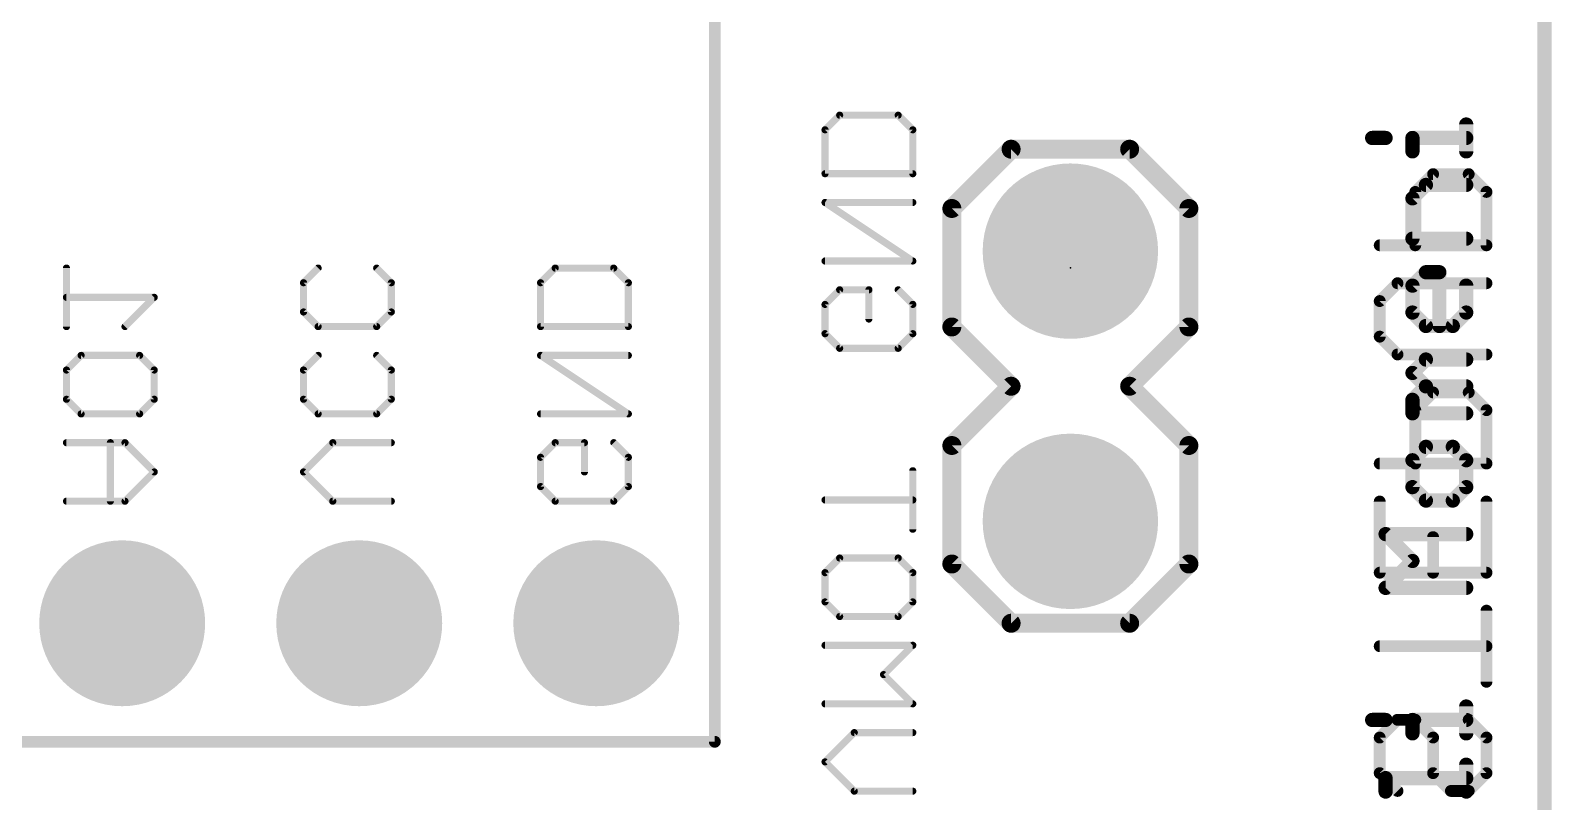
# Model space of a CAD drawing. Extents: x -0.1 to 33.1, y -0.1 to 43.3.
# Drawn here: x 16.8 to 33.1, y 14.6 to 22.86 of the extents above; entities that cross this region are included whole.
import ezdxf

# ---------------------------------------------------------------- set-up
doc = ezdxf.new("R2010")
doc.units = 0
for name, color, linetype in [('17', 94, 'CONTINUOUS'), ('20', 178, 'CONTINUOUS'), ('22', 250, 'CONTINUOUS'), ('24', 178, 'CONTINUOUS'), ('25', 250, 'CONTINUOUS'), ('26', 250, 'CONTINUOUS'), ('28', 250, 'CONTINUOUS'), ('52', 250, 'CONTINUOUS')]:
    doc.layers.add(name, color=color, linetype=linetype)

# ---------------------------------------------------------------- blocks, each defined once
blk = doc.blocks.new('RECT')
blk.add_solid([(-0.5, -0.5), (0.5, -0.5), (-0.5, 0.5), (0.5, 0.5)])
blk = doc.blocks.new('ROUNDP')
at = {"const_width": 0.5}
blk.add_lwpolyline([(0, -0.25, 1), (0, 0.25, 1), (0, -0.25)], format="xyb", dxfattribs=at)

msp = doc.modelspace()

# ---------------------------------------------------------------- linework, layer by layer
at = {"layer": '20', "const_width": 0.1524}
msp.add_lwpolyline([(33.02, 3.81), (33.02, 39.37)], dxfattribs=at)
at = {"layer": '22'}
for points, const_width in [([(24.13, 15.24), (24.13, 33.02)], 0.127), ([(26.67, 20.955), (27.305, 21.59)], 0.2032), ([(27.305, 21.59), (28.575, 21.59)], 0.2032), ([(28.575, 21.59), (29.21, 20.955)], 0.2032), ([(26.67, 20.955), (26.67, 19.685)], 0.2032), ([(29.21, 19.685), (29.21, 20.955)], 0.2032), ([(17.1831, 19.6891), (17.1831, 20.3162)], 0.0762), ([(19.7231, 20.1594), (19.8799, 20.3162)], 0.0762), ([(20.5069, 20.3162), (20.6637, 20.1594)], 0.0762), ([(22.2631, 20.1594), (22.4199, 20.3162)], 0.0762), ([(22.4199, 20.3162), (23.0469, 20.3162)], 0.0762), ([(23.0469, 20.3162), (23.2037, 20.1594)], 0.0762), ([(19.7231, 19.8459), (19.7231, 20.1594)], 0.0762), ([(20.6637, 20.1594), (20.6637, 19.8459)], 0.0762), ([(22.2631, 19.6891), (22.2631, 20.1594)], 0.0762), ([(23.2037, 20.1594), (23.2037, 19.6891)], 0.0762), ([(18.1237, 20.0027), (17.1831, 20.0027)], 0.0762), ([(17.8102, 19.6891), (18.1237, 20.0027)], 0.0762), ([(19.8799, 19.6891), (19.7231, 19.8459)], 0.0762), ([(20.5069, 19.6891), (19.8799, 19.6891)], 0.0762), ([(20.6637, 19.8459), (20.5069, 19.6891)], 0.0762), ([(23.2037, 19.6891), (22.2631, 19.6891)], 0.0762), ([(26.67, 19.685), (27.305, 19.05)], 0.2032), ([(28.575, 19.05), (29.21, 19.685)], 0.2032), ([(17.1831, 19.2239), (17.3399, 19.3807)], 0.0762), ([(17.3399, 19.3807), (17.9669, 19.3807)], 0.0762), ([(17.9669, 19.3807), (18.1237, 19.2239)], 0.0762), ([(19.7231, 19.2239), (19.8799, 19.3807)], 0.0762), ([(20.5069, 19.3807), (20.6637, 19.2239)], 0.0762), ([(23.2037, 18.7536), (22.2631, 19.3807)], 0.0762), ([(22.2631, 19.3807), (23.2037, 19.3807)], 0.0762), ([(17.1831, 18.9104), (17.1831, 19.2239)], 0.0762), ([(18.1237, 19.2239), (18.1237, 18.9104)], 0.0762), ([(19.7231, 18.9104), (19.7231, 19.2239)], 0.0762), ([(20.6637, 19.2239), (20.6637, 18.9104)], 0.0762), ([(27.305, 19.05), (26.67, 18.415)], 0.2032), ([(29.21, 18.415), (28.575, 19.05)], 0.2032), ([(17.3399, 18.7536), (17.1831, 18.9104)], 0.0762), ([(18.1237, 18.9104), (17.9669, 18.7536)], 0.0762), ([(19.8799, 18.7536), (19.7231, 18.9104)], 0.0762), ([(20.6637, 18.9104), (20.5069, 18.7536)], 0.0762), ([(17.9669, 18.7536), (17.3399, 18.7536)], 0.0762), ([(20.5069, 18.7536), (19.8799, 18.7536)], 0.0762), ([(22.2631, 18.7536), (23.2037, 18.7536)], 0.0762), ([(17.8102, 18.4452), (17.1831, 18.4452)], 0.0762), ([(17.6534, 17.8181), (17.6534, 18.4452)], 0.0762), ([(18.1237, 18.1316), (17.8102, 18.4452)], 0.0762), ([(19.7231, 18.1316), (20.0366, 18.4452)], 0.0762), ([(20.0366, 18.4452), (20.6637, 18.4452)], 0.0762), ([(22.2631, 18.2884), (22.4199, 18.4452)], 0.0762), ([(22.4199, 18.4452), (22.7334, 18.4452)], 0.0762), ([(22.7334, 18.4452), (22.7334, 18.1316)], 0.0762), ([(23.0469, 18.4452), (23.2037, 18.2884)], 0.0762), ([(26.67, 18.415), (26.67, 17.145)], 0.2032), ([(29.21, 17.145), (29.21, 18.415)], 0.2032), ([(22.2631, 17.9749), (22.2631, 18.2884)], 0.0762), ([(23.2037, 18.2884), (23.2037, 17.9749)], 0.0762), ([(17.8102, 17.8181), (18.1237, 18.1316)], 0.0762), ([(20.0366, 17.8181), (19.7231, 18.1316)], 0.0762), ([(22.4199, 17.8181), (22.2631, 17.9749)], 0.0762), ([(23.2037, 17.9749), (23.0469, 17.8181)], 0.0762), ([(17.1831, 17.8181), (17.8102, 17.8181)], 0.0762), ([(20.6637, 17.8181), (20.0366, 17.8181)], 0.0762), ([(23.0469, 17.8181), (22.4199, 17.8181)], 0.0762), ([(26.67, 17.145), (27.305, 16.51)], 0.2032), ([(28.575, 16.51), (29.21, 17.145)], 0.2032), ([(27.305, 16.51), (28.575, 16.51)], 0.2032), ([(24.13, 15.24), (3.81, 15.24)], 0.127)]:
    msp.add_lwpolyline(points, dxfattribs=dict(at, const_width=const_width))
for points, const_width in [([(27.305, 21.6408, 1), (27.305, 21.5392)], 0.1016), ([(27.3409, 21.5541, 1), (27.2691, 21.6259)], 0.1016), ([(28.6109, 21.6259, 1), (28.5391, 21.5541)], 0.1016), ([(28.575, 21.5392, 1), (28.575, 21.6408)], 0.1016), ([(26.7208, 20.955, 1), (26.6192, 20.955)], 0.1016), ([(26.6341, 20.9909, 1), (26.7059, 20.9191)], 0.1016), ([(29.2608, 20.955, 1), (29.1592, 20.955)], 0.1016), ([(29.1741, 20.9191, 1), (29.2459, 20.9909)], 0.1016), ([(17.2021, 20.3162, 1), (17.164, 20.3162)], 0.0381), ([(19.8933, 20.3027, 1), (19.8664, 20.3297)], 0.0381), ([(20.5204, 20.3297, 1), (20.4935, 20.3027)], 0.0381), ([(22.4199, 20.3353, 1), (22.4199, 20.2972)], 0.0381), ([(22.4333, 20.3027, 1), (22.4064, 20.3297)], 0.0381), ([(23.0604, 20.3297, 1), (23.0335, 20.3027)], 0.0381), ([(23.0469, 20.2972, 1), (23.0469, 20.3353)], 0.0381), ([(19.7096, 20.1729, 1), (19.7366, 20.146)], 0.0381), ([(19.7422, 20.1594, 1), (19.7041, 20.1594)], 0.0381), ([(20.6828, 20.1594, 1), (20.6447, 20.1594)], 0.0381), ([(20.6502, 20.146, 1), (20.6772, 20.1729)], 0.0381), ([(22.2822, 20.1594, 1), (22.2441, 20.1594)], 0.0381), ([(22.2496, 20.1729, 1), (22.2766, 20.146)], 0.0381), ([(23.2228, 20.1594, 1), (23.1847, 20.1594)], 0.0381), ([(23.1902, 20.146, 1), (23.2172, 20.1729)], 0.0381), ([(17.1831, 20.0217, 1), (17.1831, 19.9836)], 0.0381), ([(18.1372, 19.9892, 1), (18.1102, 20.0161)], 0.0381), ([(18.1237, 19.9836, 1), (18.1237, 20.0217)], 0.0381), ([(19.7366, 19.8594, 1), (19.7096, 19.8324)], 0.0381), ([(19.7041, 19.8459, 1), (19.7422, 19.8459)], 0.0381), ([(19.8799, 19.7082, 1), (19.8799, 19.6701)], 0.0381), ([(20.5069, 19.6701, 1), (20.5069, 19.7082)], 0.0381), ([(20.6447, 19.8459, 1), (20.6828, 19.8459)], 0.0381), ([(20.6772, 19.8324, 1), (20.6502, 19.8594)], 0.0381), ([(22.2631, 19.7082, 1), (22.2631, 19.6701)], 0.0381), ([(23.2037, 19.6701, 1), (23.2037, 19.7082)], 0.0381), ([(26.7059, 19.7209, 1), (26.6341, 19.6491)], 0.1016), ([(26.6192, 19.685, 1), (26.7208, 19.685)], 0.1016), ([(29.1592, 19.685, 1), (29.2608, 19.685)], 0.1016), ([(29.2459, 19.6491, 1), (29.1741, 19.7209)], 0.1016), ([(17.164, 19.6891, 1), (17.2021, 19.6891)], 0.0381), ([(17.7967, 19.7026, 1), (17.8236, 19.6757)], 0.0381), ([(19.8664, 19.6757, 1), (19.8933, 19.7026)], 0.0381), ([(20.4935, 19.7026, 1), (20.5204, 19.6757)], 0.0381), ([(22.2441, 19.6891, 1), (22.2822, 19.6891)], 0.0381), ([(23.1847, 19.6891, 1), (23.2228, 19.6891)], 0.0381), ([(17.3399, 19.3997, 1), (17.3399, 19.3616)], 0.0381), ([(17.3533, 19.3672, 1), (17.3264, 19.3942)], 0.0381), ([(17.9804, 19.3942, 1), (17.9535, 19.3672)], 0.0381), ([(17.9669, 19.3616, 1), (17.9669, 19.3997)], 0.0381), ([(19.8933, 19.3672, 1), (19.8664, 19.3942)], 0.0381), ([(20.5204, 19.3942, 1), (20.4935, 19.3672)], 0.0381), ([(22.2737, 19.3965, 1), (22.2525, 19.3648)], 0.0381), ([(22.2631, 19.3997, 1), (22.2631, 19.3616)], 0.0381), ([(23.2037, 19.3616, 1), (23.2037, 19.3997)], 0.0381), ([(17.2021, 19.2239, 1), (17.164, 19.2239)], 0.0381), ([(17.1696, 19.2374, 1), (17.1966, 19.2104)], 0.0381), ([(18.1428, 19.2239, 1), (18.1047, 19.2239)], 0.0381), ([(18.1102, 19.2104, 1), (18.1372, 19.2374)], 0.0381), ([(19.7096, 19.2374, 1), (19.7366, 19.2104)], 0.0381), ([(19.7422, 19.2239, 1), (19.7041, 19.2239)], 0.0381), ([(20.6828, 19.2239, 1), (20.6447, 19.2239)], 0.0381), ([(20.6502, 19.2104, 1), (20.6772, 19.2374)], 0.0381), ([(27.3409, 19.0141, 1), (27.2691, 19.0859)], 0.1016), ([(27.2691, 19.0141, 1), (27.3409, 19.0859)], 0.1016), ([(28.6109, 19.0859, 1), (28.5391, 19.0141)], 0.1016), ([(28.5391, 19.0859, 1), (28.6109, 19.0141)], 0.1016), ([(17.1966, 18.9239, 1), (17.1696, 18.8969)], 0.0381), ([(17.164, 18.9104, 1), (17.2021, 18.9104)], 0.0381), ([(18.1047, 18.9104, 1), (18.1428, 18.9104)], 0.0381), ([(18.1372, 18.8969, 1), (18.1102, 18.9239)], 0.0381), ([(19.7366, 18.9239, 1), (19.7096, 18.8969)], 0.0381), ([(19.7041, 18.9104, 1), (19.7422, 18.9104)], 0.0381), ([(20.6447, 18.9104, 1), (20.6828, 18.9104)], 0.0381), ([(20.6772, 18.8969, 1), (20.6502, 18.9239)], 0.0381), ([(17.3399, 18.7727, 1), (17.3399, 18.7346)], 0.0381), ([(17.3264, 18.7401, 1), (17.3533, 18.7671)], 0.0381), ([(17.9535, 18.7671, 1), (17.9804, 18.7401)], 0.0381), ([(17.9669, 18.7346, 1), (17.9669, 18.7727)], 0.0381), ([(19.8799, 18.7727, 1), (19.8799, 18.7346)], 0.0381), ([(19.8664, 18.7401, 1), (19.8933, 18.7671)], 0.0381), ([(20.4935, 18.7671, 1), (20.5204, 18.7401)], 0.0381), ([(20.5069, 18.7346, 1), (20.5069, 18.7727)], 0.0381), ([(22.2631, 18.7727, 1), (22.2631, 18.7346)], 0.0381), ([(23.1931, 18.7378, 1), (23.2143, 18.7695)], 0.0381), ([(23.2037, 18.7346, 1), (23.2037, 18.7727)], 0.0381), ([(17.1831, 18.4642, 1), (17.1831, 18.4261)], 0.0381), ([(17.6725, 18.4452, 1), (17.6344, 18.4452)], 0.0381), ([(17.8236, 18.4586, 1), (17.7967, 18.4317)], 0.0381), ([(17.8102, 18.4261, 1), (17.8102, 18.4642)], 0.0381), ([(20.0366, 18.4642, 1), (20.0366, 18.4261)], 0.0381), ([(20.0501, 18.4317, 1), (20.0232, 18.4586)], 0.0381), ([(20.6637, 18.4261, 1), (20.6637, 18.4642)], 0.0381), ([(22.4199, 18.4642, 1), (22.4199, 18.4261)], 0.0381), ([(22.4333, 18.4317, 1), (22.4064, 18.4586)], 0.0381), ([(22.7524, 18.4452, 1), (22.7143, 18.4452)], 0.0381), ([(22.7334, 18.4261, 1), (22.7334, 18.4642)], 0.0381), ([(23.0604, 18.4586, 1), (23.0335, 18.4317)], 0.0381), ([(26.7208, 18.415, 1), (26.6192, 18.415)], 0.1016), ([(26.6341, 18.4509, 1), (26.7059, 18.3791)], 0.1016), ([(29.2608, 18.415, 1), (29.1592, 18.415)], 0.1016), ([(29.1741, 18.3791, 1), (29.2459, 18.4509)], 0.1016), ([(22.2822, 18.2884, 1), (22.2441, 18.2884)], 0.0381), ([(22.2496, 18.3019, 1), (22.2766, 18.2749)], 0.0381), ([(23.2228, 18.2884, 1), (23.1847, 18.2884)], 0.0381), ([(23.1902, 18.2749, 1), (23.2172, 18.3019)], 0.0381), ([(18.1372, 18.1182, 1), (18.1102, 18.1451)], 0.0381), ([(18.1102, 18.1182, 1), (18.1372, 18.1451)], 0.0381), ([(19.7366, 18.1451, 1), (19.7096, 18.1182)], 0.0381), ([(19.7096, 18.1451, 1), (19.7366, 18.1182)], 0.0381), ([(22.7143, 18.1316, 1), (22.7524, 18.1316)], 0.0381), ([(22.2766, 17.9883, 1), (22.2496, 17.9614)], 0.0381), ([(22.2441, 17.9749, 1), (22.2822, 17.9749)], 0.0381), ([(23.1847, 17.9749, 1), (23.2228, 17.9749)], 0.0381), ([(23.2172, 17.9614, 1), (23.1902, 17.9883)], 0.0381), ([(17.1831, 17.8372, 1), (17.1831, 17.7991)], 0.0381), ([(17.6344, 17.8181, 1), (17.6725, 17.8181)], 0.0381), ([(17.7967, 17.8316, 1), (17.8236, 17.8046)], 0.0381), ([(17.8102, 17.7991, 1), (17.8102, 17.8372)], 0.0381), ([(20.0366, 17.8372, 1), (20.0366, 17.7991)], 0.0381), ([(20.0232, 17.8046, 1), (20.0501, 17.8316)], 0.0381), ([(20.6637, 17.7991, 1), (20.6637, 17.8372)], 0.0381), ([(22.4199, 17.8372, 1), (22.4199, 17.7991)], 0.0381), ([(22.4064, 17.8046, 1), (22.4333, 17.8316)], 0.0381), ([(23.0335, 17.8316, 1), (23.0604, 17.8046)], 0.0381), ([(23.0469, 17.7991, 1), (23.0469, 17.8372)], 0.0381), ([(26.7059, 17.1809, 1), (26.6341, 17.1091)], 0.1016), ([(26.6192, 17.145, 1), (26.7208, 17.145)], 0.1016), ([(29.1592, 17.145, 1), (29.2608, 17.145)], 0.1016), ([(29.2459, 17.1091, 1), (29.1741, 17.1809)], 0.1016), ([(27.305, 16.5608, 1), (27.305, 16.4592)], 0.1016), ([(27.2691, 16.4741, 1), (27.3409, 16.5459)], 0.1016), ([(28.5391, 16.5459, 1), (28.6109, 16.4741)], 0.1016), ([(28.575, 16.4592, 1), (28.575, 16.5608)], 0.1016), ([(24.0983, 15.24, 1), (24.1618, 15.24)], 0.0635), ([(24.13, 15.2082, 1), (24.13, 15.2718)], 0.0635)]:
    msp.add_lwpolyline(points, format="xyb", dxfattribs=dict(at, const_width=const_width))
at = {"layer": '24'}
msp.add_point((27.94, 20.32), dxfattribs=at)
at = {"layer": '25', "const_width": 0.1524}
for points in [[(32.1818, 21.5668), (32.1818, 21.8549)], [(31.1734, 21.7108), (31.3175, 21.7108)], [(31.6056, 21.5668), (31.6056, 21.7108)], [(31.6056, 21.7108), (32.1818, 21.7108)], [(31.6056, 21.0634), (31.7496, 21.2075)], [(31.7496, 21.2075), (32.1818, 21.2075)], [(31.6056, 20.6313), (31.6056, 21.0634)], [(32.1818, 20.6313), (31.6056, 20.6313)], [(31.6056, 20.1279), (31.7496, 20.272)], [(31.7496, 20.272), (31.8937, 20.272)], [(31.8937, 20.272), (31.8937, 19.6957)], [(31.6056, 19.8398), (31.6056, 20.1279)], [(32.1818, 20.1279), (32.1818, 19.8398)], [(31.7496, 19.6957), (31.6056, 19.8398)], [(32.1818, 19.8398), (32.0377, 19.6957)], [(32.0377, 19.6957), (31.7496, 19.6957)], [(31.6056, 19.1924), (31.7496, 19.3364)], [(31.7496, 19.3364), (32.1818, 19.3364)], [(31.7496, 19.0483), (31.6056, 19.1924)], [(31.6056, 18.9043), (31.7496, 19.0483)], [(31.7496, 19.0483), (32.1818, 19.0483)], [(31.6056, 18.7602), (31.6056, 18.9043)], [(32.1818, 18.7602), (31.6056, 18.7602)], [(31.7496, 18.4009), (31.6056, 18.2569)], [(32.0377, 18.4009), (31.7496, 18.4009)], [(32.1818, 18.2569), (32.0377, 18.4009)], [(31.6056, 18.2569), (31.6056, 17.9688)], [(32.1818, 17.9688), (32.1818, 18.2569)], [(31.6056, 17.9688), (31.7496, 17.8247)], [(32.0377, 17.8247), (32.1818, 17.9688)], [(31.7496, 17.8247), (32.0377, 17.8247)], [(31.6056, 17.1773), (31.3175, 17.4654)], [(31.3175, 17.4654), (32.1818, 17.4654)], [(31.3175, 16.8892), (31.6056, 17.1773)], [(32.1818, 16.8892), (31.3175, 16.8892)], [(32.1818, 15.33), (32.1818, 15.6181)], [(31.1734, 15.474), (31.3175, 15.474)], [(31.6056, 15.33), (31.6056, 15.474)], [(31.6056, 15.474), (32.1818, 15.474)], [(32.1818, 14.7063), (32.1818, 14.9944)], [(31.3175, 14.7063), (31.3175, 14.8504)], [(31.3175, 14.8504), (32.1818, 14.8504)]]:
    msp.add_lwpolyline(points, dxfattribs=at)
at = {"layer": '25', "const_width": 0.0762}
for points in [[(32.2199, 21.8549, 1), (32.1437, 21.8549)], [(31.1734, 21.7489, 1), (31.1734, 21.6727)], [(31.3175, 21.6727, 1), (31.3175, 21.7489)], [(31.6437, 21.7108, 1), (31.5675, 21.7108)], [(31.6056, 21.7489, 1), (31.6056, 21.6727)], [(32.1818, 21.6727, 1), (32.1818, 21.7489)], [(31.5675, 21.5668, 1), (31.6437, 21.5668)], [(32.1437, 21.5668, 1), (32.2199, 21.5668)], [(31.7496, 21.2456, 1), (31.7496, 21.1694)], [(31.7766, 21.1805, 1), (31.7227, 21.2344)], [(32.1818, 21.1694, 1), (32.1818, 21.2456)], [(31.5786, 21.0904, 1), (31.6325, 21.0365)], [(31.6437, 21.0634, 1), (31.5675, 21.0634)], [(31.6056, 20.6694, 1), (31.6056, 20.5932)], [(32.1818, 20.5932, 1), (32.1818, 20.6694)], [(31.5675, 20.6313, 1), (31.6437, 20.6313)], [(31.7496, 20.3101, 1), (31.7496, 20.2339)], [(31.7766, 20.245, 1), (31.7227, 20.2989)], [(31.9318, 20.272, 1), (31.8556, 20.272)], [(31.8937, 20.2339, 1), (31.8937, 20.3101)], [(31.5786, 20.1549, 1), (31.6325, 20.101)], [(31.6437, 20.1279, 1), (31.5675, 20.1279)], [(32.2199, 20.1279, 1), (32.1437, 20.1279)], [(31.6325, 19.8667, 1), (31.5786, 19.8129)], [(32.2087, 19.8129, 1), (32.1549, 19.8667)], [(31.5675, 19.8398, 1), (31.6437, 19.8398)], [(31.7496, 19.7338, 1), (31.7496, 19.6576)], [(31.7227, 19.6688, 1), (31.7766, 19.7227)], [(31.8556, 19.6957, 1), (31.9318, 19.6957)], [(32.0108, 19.7227, 1), (32.0647, 19.6688)], [(32.0377, 19.6576, 1), (32.0377, 19.7338)], [(32.1437, 19.8398, 1), (32.2199, 19.8398)], [(31.7496, 19.3745, 1), (31.7496, 19.2983)], [(31.7766, 19.3095, 1), (31.7227, 19.3634)], [(32.1818, 19.2983, 1), (32.1818, 19.3745)], [(31.6325, 19.2193, 1), (31.5786, 19.1655)], [(31.5786, 19.2193, 1), (31.6325, 19.1655)], [(31.7496, 19.0864, 1), (31.7496, 19.0102)], [(31.7766, 19.0214, 1), (31.7227, 19.0753)], [(31.7227, 19.0214, 1), (31.7766, 19.0753)], [(32.1818, 19.0102, 1), (32.1818, 19.0864)], [(31.5786, 18.9312, 1), (31.6325, 18.8773)], [(31.6437, 18.9043, 1), (31.5675, 18.9043)], [(31.6056, 18.7983, 1), (31.6056, 18.7221)], [(31.5675, 18.7602, 1), (31.6437, 18.7602)], [(32.1818, 18.7221, 1), (32.1818, 18.7983)], [(31.7496, 18.439, 1), (31.7496, 18.3628)], [(31.7766, 18.374, 1), (31.7227, 18.4279)], [(32.0647, 18.4279, 1), (32.0108, 18.374)], [(32.0377, 18.3628, 1), (32.0377, 18.439)], [(31.5786, 18.2838, 1), (31.6325, 18.2299)], [(31.6437, 18.2569, 1), (31.5675, 18.2569)], [(32.2199, 18.2569, 1), (32.1437, 18.2569)], [(32.1549, 18.2299, 1), (32.2087, 18.2838)], [(31.6325, 17.9957, 1), (31.5786, 17.9418)], [(31.5675, 17.9688, 1), (31.6437, 17.9688)], [(32.1437, 17.9688, 1), (32.2199, 17.9688)], [(32.2087, 17.9418, 1), (32.1549, 17.9957)], [(31.7496, 17.8628, 1), (31.7496, 17.7866)], [(31.7227, 17.7978, 1), (31.7766, 17.8516)], [(32.0108, 17.8516, 1), (32.0647, 17.7978)], [(32.0377, 17.7866, 1), (32.0377, 17.8628)], [(31.3444, 17.4924, 1), (31.2905, 17.4385)], [(31.3175, 17.5035, 1), (31.3175, 17.4273)], [(32.1818, 17.4273, 1), (32.1818, 17.5035)], [(31.6325, 17.1504, 1), (31.5786, 17.2042)], [(31.5786, 17.1504, 1), (31.6325, 17.2042)], [(31.2905, 16.9161, 1), (31.3444, 16.8622)], [(31.3175, 16.9273, 1), (31.3175, 16.8511)], [(32.1818, 16.8511, 1), (32.1818, 16.9273)], [(32.2199, 15.6181, 1), (32.1437, 15.6181)], [(31.1734, 15.5121, 1), (31.1734, 15.4359)], [(31.3175, 15.4359, 1), (31.3175, 15.5121)], [(31.6437, 15.474, 1), (31.5675, 15.474)], [(31.6056, 15.5121, 1), (31.6056, 15.4359)], [(32.1818, 15.4359, 1), (32.1818, 15.5121)], [(31.5675, 15.33, 1), (31.6437, 15.33)], [(32.1437, 15.33, 1), (32.2199, 15.33)], [(32.2199, 14.9944, 1), (32.1437, 14.9944)], [(31.3556, 14.8504, 1), (31.2794, 14.8504)], [(31.3175, 14.8885, 1), (31.3175, 14.8123)], [(32.1818, 14.8123, 1), (32.1818, 14.8885)], [(31.2794, 14.7063, 1), (31.3556, 14.7063)], [(32.1437, 14.7063, 1), (32.2199, 14.7063)]]:
    msp.add_lwpolyline(points, format="xyb", dxfattribs=at)
at = {"layer": '26', "const_width": 0.127}
for points in [[(31.8267, 21.3229), (31.636, 21.1323)], [(32.208, 21.3229), (31.8267, 21.3229)], [(32.3987, 21.1323), (32.208, 21.3229)], [(31.636, 21.1323), (31.636, 20.5603)], [(32.3987, 20.5603), (32.3987, 21.1323)], [(31.2547, 20.5603), (32.3987, 20.5603)], [(31.2547, 19.9629), (31.4454, 20.1535)], [(31.4454, 20.1535), (32.3987, 20.1535)], [(31.2547, 19.5815), (31.2547, 19.9629)], [(31.4454, 19.3909), (31.2547, 19.5815)], [(32.3987, 19.3909), (31.4454, 19.3909)], [(31.8267, 18.9841), (31.636, 18.7935)], [(32.208, 18.9841), (31.8267, 18.9841)], [(32.3987, 18.7935), (32.208, 18.9841)], [(31.636, 18.7935), (31.636, 18.2215)], [(32.3987, 18.2215), (32.3987, 18.7935)], [(31.2547, 18.2215), (32.3987, 18.2215)], [(31.2547, 17.0521), (31.2547, 17.8147)], [(32.3987, 17.8147), (32.3987, 17.0521)], [(31.8267, 17.0521), (31.8267, 17.4334)], [(32.3987, 17.0521), (31.2547, 17.0521)], [(32.3987, 15.8827), (32.3987, 16.6453)], [(31.2547, 16.264), (32.3987, 16.264)], [(31.4454, 15.4759), (31.2547, 15.2853)], [(31.636, 15.4759), (31.4454, 15.4759)], [(31.8267, 15.2853), (31.636, 15.4759)], [(32.208, 15.4759), (32.3987, 15.2853)], [(31.2547, 15.2853), (31.2547, 14.904)], [(31.8267, 14.904), (31.8267, 15.2853)], [(32.3987, 15.2853), (32.3987, 14.904)], [(31.2547, 14.904), (31.4454, 14.7133)], [(32.0174, 14.7133), (31.8267, 14.904)], [(32.3987, 14.904), (32.208, 14.7133)], [(32.208, 14.7133), (32.0174, 14.7133)]]:
    msp.add_lwpolyline(points, dxfattribs=at)
at = {"layer": '26', "const_width": 0.0635}
for points in [[(31.8267, 21.3547, 1), (31.8267, 21.2912)], [(31.8491, 21.3005, 1), (31.8042, 21.3454)], [(32.2305, 21.3454, 1), (32.1856, 21.3005)], [(32.208, 21.2912, 1), (32.208, 21.3547)], [(31.6678, 21.1323, 1), (31.6043, 21.1323)], [(32.4304, 21.1323, 1), (32.3669, 21.1323)], [(31.6136, 21.1547, 1), (31.6585, 21.1098)], [(32.3762, 21.1098, 1), (32.4211, 21.1547)], [(31.2547, 20.592, 1), (31.2547, 20.5285)], [(31.6043, 20.5603, 1), (31.6678, 20.5603)], [(32.3669, 20.5603, 1), (32.4304, 20.5603)], [(32.3987, 20.5285, 1), (32.3987, 20.592)], [(31.4454, 20.1853, 1), (31.4454, 20.1218)], [(31.4678, 20.1311, 1), (31.4229, 20.176)], [(32.3987, 20.1218, 1), (32.3987, 20.1853)], [(31.2322, 19.9853, 1), (31.2772, 19.9404)], [(31.2865, 19.9629, 1), (31.223, 19.9629)], [(31.2772, 19.604, 1), (31.2322, 19.5591)], [(31.223, 19.5815, 1), (31.2865, 19.5815)], [(31.4454, 19.4226, 1), (31.4454, 19.3591)], [(31.4229, 19.3684, 1), (31.4678, 19.4133)], [(32.3987, 19.3591, 1), (32.3987, 19.4226)], [(31.8267, 19.0159, 1), (31.8267, 18.9524)], [(31.8491, 18.9617, 1), (31.8042, 19.0066)], [(32.2305, 19.0066, 1), (32.1856, 18.9617)], [(32.208, 18.9524, 1), (32.208, 19.0159)], [(31.6678, 18.7935, 1), (31.6043, 18.7935)], [(31.6136, 18.8159, 1), (31.6585, 18.771)], [(32.4304, 18.7935, 1), (32.3669, 18.7935)], [(32.3762, 18.771, 1), (32.4211, 18.8159)], [(31.2547, 18.2532, 1), (31.2547, 18.1897)], [(32.3987, 18.1897, 1), (32.3987, 18.2532)], [(31.6043, 18.2215, 1), (31.6678, 18.2215)], [(32.3669, 18.2215, 1), (32.4304, 18.2215)], [(31.2865, 17.8147, 1), (31.223, 17.8147)], [(32.4304, 17.8147, 1), (32.3669, 17.8147)], [(31.8584, 17.4334, 1), (31.7949, 17.4334)], [(31.2547, 17.0838, 1), (31.2547, 17.0203)], [(32.3987, 17.0203, 1), (32.3987, 17.0838)], [(31.223, 17.0521, 1), (31.2865, 17.0521)], [(31.7949, 17.0521, 1), (31.8584, 17.0521)], [(32.3669, 17.0521, 1), (32.4304, 17.0521)], [(32.4304, 16.6453, 1), (32.3669, 16.6453)], [(31.2547, 16.2958, 1), (31.2547, 16.2323)], [(32.3987, 16.2323, 1), (32.3987, 16.2958)], [(32.3669, 15.8827, 1), (32.4304, 15.8827)], [(31.4454, 15.5077, 1), (31.4454, 15.4442)], [(31.4678, 15.4535, 1), (31.4229, 15.4984)], [(31.6585, 15.4984, 1), (31.6136, 15.4535)], [(31.636, 15.4442, 1), (31.636, 15.5077)], [(32.2305, 15.4984, 1), (32.1856, 15.4535)], [(31.2322, 15.3077, 1), (31.2772, 15.2628)], [(31.2865, 15.2853, 1), (31.223, 15.2853)], [(31.8584, 15.2853, 1), (31.7949, 15.2853)], [(31.8042, 15.2628, 1), (31.8491, 15.3077)], [(32.4304, 15.2853, 1), (32.3669, 15.2853)], [(32.3762, 15.2628, 1), (32.4211, 15.3077)], [(31.2772, 14.9264, 1), (31.2322, 14.8815)], [(31.223, 14.904, 1), (31.2865, 14.904)], [(31.7949, 14.904, 1), (31.8584, 14.904)], [(31.8491, 14.9264, 1), (31.8042, 14.8815)], [(32.3669, 14.904, 1), (32.4304, 14.904)], [(32.4211, 14.8815, 1), (32.3762, 14.9264)], [(31.4229, 14.6908, 1), (31.4678, 14.7357)], [(32.0174, 14.745, 1), (32.0174, 14.6815)], [(31.9949, 14.6908, 1), (32.0398, 14.7357)], [(32.1856, 14.7357, 1), (32.2305, 14.6908)], [(32.208, 14.6815, 1), (32.208, 14.745)]]:
    msp.add_lwpolyline(points, format="xyb", dxfattribs=at)
at = {"layer": '28', "const_width": 0.0762}
for points in [[(25.3111, 21.7979), (25.4679, 21.9547)], [(25.4679, 21.9547), (26.0949, 21.9547)], [(26.0949, 21.9547), (26.2517, 21.7979)], [(25.3111, 21.3276), (25.3111, 21.7979)], [(26.2517, 21.7979), (26.2517, 21.3276)], [(26.2517, 21.3276), (25.3111, 21.3276)], [(26.2517, 20.3921), (25.3111, 21.0191)], [(25.3111, 21.0191), (26.2517, 21.0191)], [(25.3111, 20.3921), (26.2517, 20.3921)], [(25.3111, 19.9268), (25.4679, 20.0836)], [(25.4679, 20.0836), (25.7814, 20.0836)], [(25.7814, 20.0836), (25.7814, 19.7701)], [(26.0949, 20.0836), (26.2517, 19.9268)], [(25.3111, 19.6133), (25.3111, 19.9268)], [(26.2517, 19.9268), (26.2517, 19.6133)], [(25.4679, 19.4565), (25.3111, 19.6133)], [(26.2517, 19.6133), (26.0949, 19.4565)], [(26.0949, 19.4565), (25.4679, 19.4565)], [(26.2517, 17.5176), (26.2517, 18.1446)], [(25.3111, 17.8311), (26.2517, 17.8311)], [(25.3111, 17.0524), (25.4679, 17.2091)], [(25.4679, 17.2091), (26.0949, 17.2091)], [(26.0949, 17.2091), (26.2517, 17.0524)], [(25.3111, 16.7388), (25.3111, 17.0524)], [(26.2517, 17.0524), (26.2517, 16.7388)], [(25.4679, 16.5821), (25.3111, 16.7388)], [(26.2517, 16.7388), (26.0949, 16.5821)], [(26.0949, 16.5821), (25.4679, 16.5821)], [(26.2517, 16.2736), (25.3111, 16.2736)], [(25.9382, 15.9601), (26.2517, 16.2736)], [(26.2517, 15.6465), (25.9382, 15.9601)], [(25.3111, 15.6465), (26.2517, 15.6465)], [(25.3111, 15.0246), (25.6246, 15.3381)], [(25.6246, 15.3381), (26.2517, 15.3381)], [(25.6246, 14.711), (25.3111, 15.0246)], [(26.2517, 14.711), (25.6246, 14.711)]]:
    msp.add_lwpolyline(points, dxfattribs=at)
at = {"layer": '28', "const_width": 0.0381}
for points in [[(25.4679, 21.9737, 1), (25.4679, 21.9356)], [(25.4813, 21.9412, 1), (25.4544, 21.9681)], [(26.1084, 21.9681, 1), (26.0815, 21.9412)], [(26.0949, 21.9356, 1), (26.0949, 21.9737)], [(25.3301, 21.7979, 1), (25.292, 21.7979)], [(25.2976, 21.8114, 1), (25.3246, 21.7844)], [(26.2708, 21.7979, 1), (26.2327, 21.7979)], [(26.2382, 21.7844, 1), (26.2652, 21.8114)], [(25.3111, 21.3466, 1), (25.3111, 21.3085)], [(26.2517, 21.3085, 1), (26.2517, 21.3466)], [(25.292, 21.3276, 1), (25.3301, 21.3276)], [(26.2327, 21.3276, 1), (26.2708, 21.3276)], [(25.3217, 21.035, 1), (25.3005, 21.0033)], [(25.3111, 21.0382, 1), (25.3111, 21.0001)], [(26.2517, 21.0001, 1), (26.2517, 21.0382)], [(25.3111, 20.4111, 1), (25.3111, 20.373)], [(26.2411, 20.3762, 1), (26.2623, 20.4079)], [(26.2517, 20.373, 1), (26.2517, 20.4111)], [(25.4679, 20.1027, 1), (25.4679, 20.0646)], [(25.4813, 20.0701, 1), (25.4544, 20.0971)], [(25.8005, 20.0836, 1), (25.7624, 20.0836)], [(25.7814, 20.0646, 1), (25.7814, 20.1027)], [(26.1084, 20.0971, 1), (26.0815, 20.0701)], [(25.3301, 19.9268, 1), (25.292, 19.9268)], [(25.2976, 19.9403, 1), (25.3246, 19.9134)], [(26.2708, 19.9268, 1), (26.2327, 19.9268)], [(26.2382, 19.9134, 1), (26.2652, 19.9403)], [(25.7624, 19.7701, 1), (25.8005, 19.7701)], [(25.3246, 19.6268, 1), (25.2976, 19.5998)], [(25.292, 19.6133, 1), (25.3301, 19.6133)], [(26.2327, 19.6133, 1), (26.2708, 19.6133)], [(26.2652, 19.5998, 1), (26.2382, 19.6268)], [(25.4679, 19.4756, 1), (25.4679, 19.4375)], [(25.4544, 19.4431, 1), (25.4813, 19.47)], [(26.0815, 19.47, 1), (26.1084, 19.4431)], [(26.0949, 19.4375, 1), (26.0949, 19.4756)], [(26.2708, 18.1446, 1), (26.2327, 18.1446)], [(25.3111, 17.8502, 1), (25.3111, 17.8121)], [(26.2517, 17.8121, 1), (26.2517, 17.8502)], [(26.2327, 17.5176, 1), (26.2708, 17.5176)], [(25.4679, 17.2282, 1), (25.4679, 17.1901)], [(25.4813, 17.1957, 1), (25.4544, 17.2226)], [(26.1084, 17.2226, 1), (26.0815, 17.1957)], [(26.0949, 17.1901, 1), (26.0949, 17.2282)], [(25.3301, 17.0524, 1), (25.292, 17.0524)], [(25.2976, 17.0658, 1), (25.3246, 17.0389)], [(26.2708, 17.0524, 1), (26.2327, 17.0524)], [(26.2382, 17.0389, 1), (26.2652, 17.0658)], [(25.3246, 16.7523, 1), (25.2976, 16.7254)], [(25.292, 16.7388, 1), (25.3301, 16.7388)], [(26.2327, 16.7388, 1), (26.2708, 16.7388)], [(26.2652, 16.7254, 1), (26.2382, 16.7523)], [(25.4679, 16.6011, 1), (25.4679, 16.563)], [(25.4544, 16.5686, 1), (25.4813, 16.5955)], [(26.0815, 16.5955, 1), (26.1084, 16.5686)], [(26.0949, 16.563, 1), (26.0949, 16.6011)], [(25.3111, 16.2927, 1), (25.3111, 16.2546)], [(26.2652, 16.2601, 1), (26.2382, 16.2871)], [(26.2517, 16.2546, 1), (26.2517, 16.2927)], [(25.9516, 15.9735, 1), (25.9247, 15.9466)], [(25.9247, 15.9735, 1), (25.9516, 15.9466)], [(25.3111, 15.6656, 1), (25.3111, 15.6275)], [(26.2382, 15.6331, 1), (26.2652, 15.66)], [(26.2517, 15.6275, 1), (26.2517, 15.6656)], [(25.6246, 15.3571, 1), (25.6246, 15.319)], [(25.6381, 15.3246, 1), (25.6112, 15.3516)], [(26.2517, 15.319, 1), (26.2517, 15.3571)], [(25.3246, 15.038, 1), (25.2976, 15.0111)], [(25.2976, 15.038, 1), (25.3246, 15.0111)], [(25.6246, 14.7301, 1), (25.6246, 14.692)], [(25.6112, 14.6976, 1), (25.6381, 14.7245)], [(26.2517, 14.692, 1), (26.2517, 14.7301)]]:
    msp.add_lwpolyline(points, format="xyb", dxfattribs=at)

# ---------------------------------------------------------------- block references
at = {"layer": '17'}
for p, xscale, yscale, rotation in [((27.94, 20.4978), 1.8796, 1.8796, 180), ((27.94, 20.4978), 1.8796, 1.8796, 180), ((27.94, 17.6022), 1.8796, 1.8796, 180), ((27.94, 17.6022), 1.8796, 1.8796, 180), ((17.78, 16.51), 1.778, 1.778, 90), ((17.78, 16.51), 1.778, 1.778, 90), ((20.32, 16.51), 1.778, 1.778, 90), ((20.32, 16.51), 1.778, 1.778, 90), ((22.86, 16.51), 1.778, 1.778, 90), ((22.86, 16.51), 1.778, 1.778, 90)]:
    msp.add_blockref('ROUNDP', p, dxfattribs=dict(at, xscale=xscale, yscale=yscale, rotation=rotation))
at = {"layer": '52', "xscale": 0.5842, "yscale": 0.5842, "rotation": 270}
for p in [(27.94, 20.32), (27.94, 17.78)]:
    msp.add_blockref('RECT', p, dxfattribs=at)

doc.saveas('drawing.dxf')
